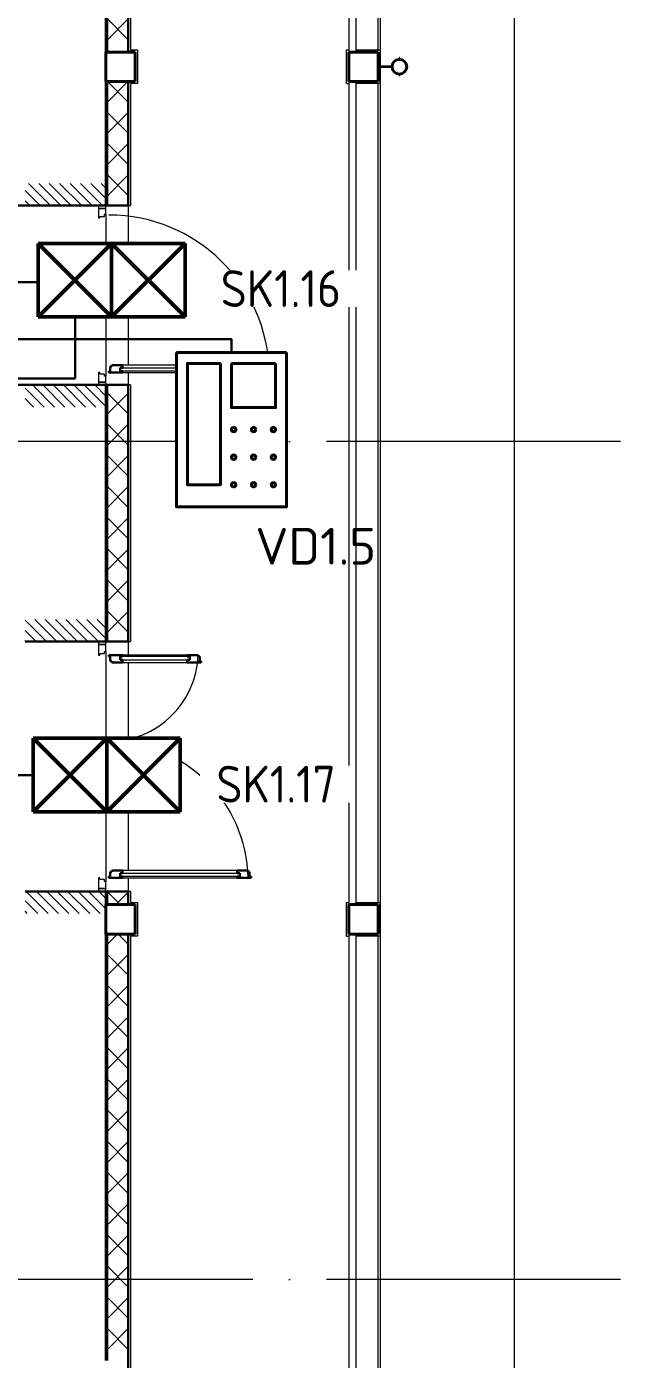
# Model space of a CAD drawing. Header units: millimetres. Extents: x -325553 to 627452, y -28539 to 738858.
# Drawn here: x -4104 to -65, y 452832 to 461897 of the extents above; entities that cross this region are included whole.
import ezdxf

# ---------------------------------------------------------------- set-up
doc = ezdxf.new("R2010")
doc.units = ezdxf.units.MM
doc.set_wipeout_variables(frame=1)
for name, pattern in [('ADSK_Линия сетки', [25, 20, -2.5, 0, -2.5]), ('ADSK_Сверху', [450, 300, -150]), ('ADSK_Штриховая_ш2 п1_5', [4.5, 3, -1.5]), ('осевая', [2, 1.25, -0.25, 0.25, -0.25])]:
    doc.linetypes.add(name, pattern=pattern)
for name, color, linetype, lineweight in [('RC-Извещатели_охранные', 5, 'Continuous', 30), ('RC-Линии_связи-Адресные', 5, 'Continuous', 30), ('RC-Линии_связи-Питание_220В', 6, 'осевая', 40), ('Двери', 252, 'Continuous', 9), ('Линии', 7, 'Continuous', 9), ('лс', 5, 'Continuous', 30), ('Маркировка Не АУ', 7, 'Continuous', 25), ('Несущие колонны', 252, 'Continuous', 18), ('НО СКУД', 7, 'Continuous', 50), ('Обобщенные модели', 252, 'Continuous', 18), ('Ограждение', 252, 'Continuous', 9), ('Оси', 252, 'Continuous', 9), ('Перекрытие', 252, 'Continuous', 18), ('Пожарка', 7, 'Continuous', 25), ('Стены внутренние', 7, 'Continuous', 18), ('Стены наружные', 7, 'Continuous', 18), ('Стены штриховка', 7, 'Continuous', 9)]:
    doc.layers.add(name, color=color, linetype=linetype, lineweight=lineweight)
doc.layers.add('Двери открывание', color=7, linetype='Continuous', lineweight=9, true_color=0xc0c0c0)
doc.layers.add('Стены', color=194, linetype='Continuous')
doc.styles.add('ICOCPEUR', font='isocpeur.ttf', dxfattribs={"height": 250})
doc.styles.add('ISOCPEUR', font='isocpeur.ttf', dxfattribs={"width": 0.9, "height": 350})
doc.linetypes.add('проект$0$Проводка в коробе', pattern='A,5,[130,ltypeshp.shx,S=1,R=0,X=0,Y=0],1.5,[130,ltypeshp.shx,S=1.5,R=90,X=0,Y=-1],0,[130,ltypeshp.shx,S=2.1,R=90,X=0,Y=1],1,[130,ltypeshp.shx,S=1,R=0,X=0.5,Y=0],5', length=12.5)

# ---------------------------------------------------------------- blocks, each defined once
blk = doc.blocks.new('домофон')
at = {"linetype": 'ByBlock', "lineweight": -2}
blk.add_wipeout([(54835.6, 183369.5), (54835.6, 184419.5), (55585.6, 184419.5), (55585.6, 183369.5)], dxfattribs=at).dxf.layer = 'RC-Извещатели_охранные'
at = {"layer": 'RC-Извещатели_охранные', "linetype": 'ByBlock', "lineweight": -2}
for points in [[(54835.6, 184419.5), (55585.6, 184419.5)], [(54835.6, 184419.5), (54835.6, 183369.5), (55585.6, 183369.5), (55585.6, 184419.5)], [(55135.6, 184344.5), (55135.6, 183519.5), (54910.6, 183519.5), (54910.6, 184344.5), (55135.6, 184344.5)], [(55210.6, 184344.5), (55210.6, 184044.5), (55510.6, 184044.5), (55510.6, 184344.5)], [(55210.6, 184344.5), (55510.6, 184344.5)]]:
    blk.add_lwpolyline(points, dxfattribs=at)
for centre in [(55225.6, 183894.5), (55360.6, 183894.5), (55495.6, 183894.5), (55225.6, 183707), (55360.6, 183707), (55495.6, 183707), (55225.6, 183519.5), (55360.6, 183519.5), (55495.6, 183519.5)]:
    blk.add_circle(centre, 15, dxfattribs=at)
blk = doc.blocks.new('тип 3')
at = {"color": 3}
blk.add_wipeout([(-201819.6, 375828), (-202819.6, 375828), (-202819.6, 376328), (-201819.6, 376328)], dxfattribs=at).dxf.layer = 'НО СКУД'
at = {"layer": 'НО СКУД', "color": 3}
for p, q in [((-202819.6, 376328), (-201819.6, 376328)), ((-202819.6, 375828), (-202819.6, 376328)), ((-202319.6, 376328), (-202819.6, 375828)), ((-202319.6, 375828), (-202819.6, 376328)), ((-202319.6, 376328), (-202319.6, 375828)), ((-201819.6, 376328), (-202319.6, 375828)), ((-201819.6, 375828), (-202319.6, 376328)), ((-201819.6, 376328), (-201819.6, 375828)), ((-201819.6, 375828), (-202819.6, 375828))]:
    blk.add_line(p, q, dxfattribs=at)
at = {"layer": 'НО СКУД', "color": 3, "ltscale": 30}
blk.add_line((-201819.6, 376328), (-201819.6, 375828), dxfattribs=at)
blk = doc.blocks.new('сс')
at = {"color": 1}
blk.add_wipeout([(449226.1, 14732.3), (448226.1, 14732.3), (448226.1, 15232.3), (449226.1, 15232.3)], dxfattribs=at).dxf.layer = 'НО СКУД'
at = {"layer": 'НО СКУД', "color": 1}
for p, q in [((448226.1, 15232.3), (449226.1, 15232.3)), ((448226.1, 14732.3), (448226.1, 15232.3)), ((448726.1, 15232.3), (448226.1, 14732.3)), ((448726.1, 14732.3), (448226.1, 15232.3)), ((448726.1, 15232.3), (448726.1, 14732.3)), ((449226.1, 15232.3), (448726.1, 14732.3)), ((449226.1, 14732.3), (448726.1, 15232.3)), ((449226.1, 15232.3), (449226.1, 14732.3)), ((449226.1, 14732.3), (448226.1, 14732.3))]:
    blk.add_line(p, q, dxfattribs=at)
at = {"layer": 'НО СКУД', "color": 1, "ltscale": 30}
blk.add_line((449226.1, 15232.3), (449226.1, 14732.3), dxfattribs=at)
blk = doc.blocks.new('1 этаж')
at = {"layer": 'Двери', "lineweight": 18, "true_color": 0x636466}
h = blk.add_hatch(dxfattribs=at)
h.set_pattern_fill('FP_2', color=251, angle=-90, style=0, pattern_type=2)
h.set_pattern_definition([(315, (-4580.8, 22276.27), (35.3553, 35.3553), [])])
h.paths.add_polyline_path([(-4855.8, 21391.3), (-4305.8, 21391.3), (-4305.8, 21541.3), (-4855.8, 21541.3)])
h.paths.add_polyline_path([(-4855.8, 22761.3), (-4305.8, 22761.3), (-4305.8, 22911.3), (-4855.8, 22911.3)])
h = blk.add_hatch(dxfattribs=at)
h.set_pattern_fill('FP_2', color=251, angle=-90, style=0, pattern_type=2)
h.set_pattern_definition([(315, (-4580.8, 19071.27), (35.3553, 35.3553), [])])
h.paths.add_polyline_path([(-4855.8, 17946.3), (-4305.8, 17946.3), (-4305.8, 18096.3), (-4855.8, 18096.3)])
h.paths.add_polyline_path([(-4340.6, 19796.3), (-4305.8, 19796.3), (-4305.8, 19946.3), (-4855.8, 19946.3), (-4855.8, 19796.3)])
at = {"layer": 'Обобщенные модели', "lineweight": 9, "true_color": 0x636466}
h = blk.add_hatch(dxfattribs=at)
h.set_pattern_fill('FP_7', color=251, style=0, pattern_type=2)
h.set_pattern_definition([(45, (-32119.82, 96), (-106.066, 106.066), [])])
h.paths.add_polyline_path([(-2308.8, 23656.3), (-2295.9, 23658), (-2283.8, 23663), (-2273.4, 23670.9), (-2265.5, 23681.3), (-2260.5, 23693.3), (-2258.8, 23706.3), (-2260.5, 23719.2), (-2265.5, 23731.3), (-2273.4, 23741.6), (-2283.8, 23749.6), (-2295.9, 23754.6), (-2308.8, 23756.3), (-2321.7, 23754.6), (-2333.8, 23749.6), (-2344.2, 23741.6), (-2352.1, 23731.3), (-2357.1, 23719.2), (-2358.8, 23706.3), (-2357.1, 23693.3), (-2352.1, 23681.3), (-2344.2, 23670.9), (-2333.8, 23663), (-2321.7, 23658)])
at = {"layer": 'Двери', "color": 251, "linetype": 'ADSK_Штриховая_ш2 п1_5', "true_color": 0x636466}
for p, q in [((-4305.8, 22761.3), (-4305.8, 22911.3)), ((-4855.8, 22761.3), (-4305.8, 22761.3)), ((-4305.8, 21541.3), (-4855.8, 21541.3)), ((-4305.8, 21391.3), (-4305.8, 21541.3)), ((-4305.8, 19796.3), (-4305.8, 19946.3)), ((-4855.8, 19796.3), (-4305.8, 19796.3)), ((-4305.8, 18096.3), (-4855.8, 18096.3)), ((-4305.8, 17946.3), (-4305.8, 18096.3))]:
    blk.add_line(p, q, dxfattribs=at)
at = {"layer": 'Двери', "color": 251, "true_color": 0x636466}
for p, q in [((-4305.8, 22761.3), (-4355.8, 22761.3)), ((-4355.8, 22761.3), (-4355.8, 22741.3)), ((-4305.8, 22741.3), (-4305.8, 22761.3)), ((-4355.8, 22741.3), (-4305.8, 22741.3)), ((-4305.8, 22741.3), (-4355.8, 22741.3)), ((-4355.8, 22741.3), (-4355.8, 22677.3)), ((-4355.8, 22677.3), (-4346.8, 22677.3)), ((-4346.8, 22677.3), (-4346.8, 22687.3)), ((-4346.8, 22687.3), (-4314.8, 22687.3)), ((-4314.8, 22687.3), (-4314.8, 22702.3)), ((-4314.8, 22702.3), (-4305.8, 22702.3)), ((-4305.8, 22702.3), (-4305.8, 22741.3)), ((-3287.8, 21675.3), (-4191.8, 21675.3)), ((-4346.8, 21625.3), (-4355.8, 21625.3)), ((-4355.8, 21625.3), (-4355.8, 21561.3)), ((-4346.8, 21615.3), (-4346.8, 21625.3)), ((-4314.8, 21615.3), (-4346.8, 21615.3)), ((-4314.8, 21600.3), (-4314.8, 21615.3)), ((-4305.8, 21600.3), (-4314.8, 21600.3)), ((-4305.8, 21561.3), (-4305.8, 21600.3)), ((-4209.8, 21658.3), (-3269.8, 21658.3)), ((-4209.8, 21634.3), (-4209.8, 21658.3)), ((-3269.8, 21634.3), (-4209.8, 21634.3)), ((-4191.8, 21625.3), (-3287.8, 21625.3)), ((-3269.8, 21658.3), (-3269.8, 21634.3)), ((-4305.8, 21561.3), (-4355.8, 21561.3)), ((-4355.8, 21561.3), (-4355.8, 21541.3)), ((-4355.8, 21561.3), (-4305.8, 21561.3)), ((-4355.8, 21541.3), (-4305.8, 21541.3)), ((-4305.8, 21541.3), (-4305.8, 21561.3)), ((-4305.8, 19796.3), (-4355.8, 19796.3)), ((-4355.8, 19796.3), (-4355.8, 19776.3)), ((-4355.8, 19776.3), (-4305.8, 19776.3)), ((-4305.8, 19776.3), (-4355.8, 19776.3)), ((-4355.8, 19776.3), (-4355.8, 19704.3)), ((-4305.8, 19776.3), (-4305.8, 19796.3)), ((-4305.8, 19729.3), (-4305.8, 19776.3)), ((-4355.8, 19704.3), (-4346.8, 19704.3)), ((-4346.8, 19704.3), (-4346.8, 19714.3)), ((-4346.8, 19714.3), (-4314.8, 19714.3)), ((-4314.8, 19714.3), (-4314.8, 19729.3)), ((-4314.8, 19729.3), (-4305.8, 19729.3)), ((-4209.8, 19695.3), (-4209.8, 19671.3)), ((-3733.8, 19695.3), (-4209.8, 19695.3)), ((-3751.8, 19704.3), (-4191.8, 19704.3)), ((-3733.8, 19671.3), (-3733.8, 19695.3)), ((-4209.8, 19671.3), (-3733.8, 19671.3)), ((-4191.8, 19654.3), (-3751.8, 19654.3)), ((-3411.8, 18238.3), (-4191.8, 18238.3)), ((-4346.8, 18188.3), (-4355.8, 18188.3)), ((-4355.8, 18188.3), (-4355.8, 18116.3)), ((-4346.8, 18178.3), (-4346.8, 18188.3)), ((-4314.8, 18178.3), (-4346.8, 18178.3)), ((-4314.8, 18163.3), (-4314.8, 18178.3)), ((-4305.8, 18163.3), (-4314.8, 18163.3)), ((-4305.8, 18116.3), (-4305.8, 18163.3)), ((-4209.8, 18221.3), (-3393.8, 18221.3)), ((-4209.8, 18197.3), (-4209.8, 18221.3)), ((-3393.8, 18197.3), (-4209.8, 18197.3)), ((-4191.8, 18188.3), (-3411.8, 18188.3)), ((-3393.8, 18221.3), (-3393.8, 18197.3)), ((-4305.8, 18116.3), (-4355.8, 18116.3)), ((-4355.8, 18116.3), (-4355.8, 18096.3)), ((-4355.8, 18116.3), (-4305.8, 18116.3)), ((-4355.8, 18096.3), (-4305.8, 18096.3)), ((-4305.8, 18096.3), (-4305.8, 18116.3))]:
    blk.add_line(p, q, dxfattribs=at)
at = {"layer": 'Двери', "color": 251, "lineweight": 30, "true_color": 0x636466}
for p, q in [((-4275.8, 21666.3), (-4275.8, 21634.3)), ((-4265.8, 21666.3), (-4275.8, 21666.3)), ((-4191.8, 21675.3), (-4265.8, 21675.3)), ((-4265.8, 21675.3), (-4265.8, 21666.3)), ((-4191.8, 21675.3), (-4191.8, 21658.3)), ((-3213.8, 21675.3), (-3287.8, 21675.3)), ((-3287.8, 21675.3), (-3287.8, 21658.3)), ((-3213.8, 21666.3), (-3213.8, 21675.3)), ((-3203.8, 21666.3), (-3213.8, 21666.3)), ((-3203.8, 21634.3), (-3203.8, 21666.3)), ((-4275.8, 21634.3), (-4285.8, 21634.3)), ((-4285.8, 21634.3), (-4285.8, 21625.3)), ((-4285.8, 21625.3), (-4191.8, 21625.3)), ((-4191.8, 21658.3), (-4209.8, 21658.3)), ((-4209.8, 21658.3), (-4209.8, 21634.3)), ((-4209.8, 21634.3), (-4191.8, 21634.3)), ((-4191.8, 21634.3), (-4191.8, 21625.3)), ((-3287.8, 21658.3), (-3269.8, 21658.3)), ((-3287.8, 21634.3), (-3287.8, 21625.3)), ((-3269.8, 21634.3), (-3287.8, 21634.3)), ((-3287.8, 21625.3), (-3193.8, 21625.3)), ((-3269.8, 21658.3), (-3269.8, 21634.3)), ((-3193.8, 21634.3), (-3203.8, 21634.3)), ((-3193.8, 21625.3), (-3193.8, 21634.3)), ((-4191.8, 19704.3), (-4285.8, 19704.3)), ((-4285.8, 19704.3), (-4285.8, 19695.3)), ((-4285.8, 19695.3), (-4275.8, 19695.3)), ((-4275.8, 19695.3), (-4275.8, 19663.3)), ((-4209.8, 19695.3), (-4191.8, 19695.3)), ((-4209.8, 19671.3), (-4209.8, 19695.3)), ((-4191.8, 19695.3), (-4191.8, 19704.3)), ((-3677.8, 19704.3), (-3751.8, 19704.3)), ((-3751.8, 19695.3), (-3751.8, 19704.3)), ((-3733.8, 19695.3), (-3751.8, 19695.3)), ((-3733.8, 19671.3), (-3733.8, 19695.3)), ((-3677.8, 19695.3), (-3677.8, 19704.3)), ((-3667.8, 19695.3), (-3677.8, 19695.3)), ((-3667.8, 19663.3), (-3667.8, 19695.3)), ((-4275.8, 19663.3), (-4265.8, 19663.3)), ((-4265.8, 19663.3), (-4265.8, 19654.3)), ((-4265.8, 19654.3), (-4191.8, 19654.3)), ((-4191.8, 19671.3), (-4209.8, 19671.3)), ((-4191.8, 19654.3), (-4191.8, 19671.3)), ((-3751.8, 19671.3), (-3733.8, 19671.3)), ((-3751.8, 19654.3), (-3751.8, 19671.3)), ((-3751.8, 19654.3), (-3657.8, 19654.3)), ((-3657.8, 19663.3), (-3667.8, 19663.3)), ((-3657.8, 19654.3), (-3657.8, 19663.3)), ((-4275.8, 18229.3), (-4275.8, 18197.3)), ((-4265.8, 18229.3), (-4275.8, 18229.3)), ((-4191.8, 18238.3), (-4265.8, 18238.3)), ((-4265.8, 18238.3), (-4265.8, 18229.3)), ((-4191.8, 18238.3), (-4191.8, 18221.3)), ((-3337.8, 18238.3), (-3411.8, 18238.3)), ((-3411.8, 18238.3), (-3411.8, 18221.3)), ((-3337.8, 18229.3), (-3337.8, 18238.3)), ((-3327.8, 18229.3), (-3337.8, 18229.3)), ((-3327.8, 18197.3), (-3327.8, 18229.3)), ((-4275.8, 18197.3), (-4285.8, 18197.3)), ((-4285.8, 18197.3), (-4285.8, 18188.3)), ((-4285.8, 18188.3), (-4191.8, 18188.3)), ((-4191.8, 18221.3), (-4209.8, 18221.3)), ((-4209.8, 18221.3), (-4209.8, 18197.3)), ((-4209.8, 18197.3), (-4191.8, 18197.3)), ((-4191.8, 18197.3), (-4191.8, 18188.3)), ((-3411.8, 18221.3), (-3393.8, 18221.3)), ((-3411.8, 18197.3), (-3411.8, 18188.3)), ((-3393.8, 18197.3), (-3411.8, 18197.3)), ((-3411.8, 18188.3), (-3317.8, 18188.3)), ((-3393.8, 18221.3), (-3393.8, 18197.3)), ((-3317.8, 18197.3), (-3327.8, 18197.3)), ((-3317.8, 18188.3), (-3317.8, 18197.3))]:
    blk.add_line(p, q, dxfattribs=at)
at = {"layer": 'Двери открывание', "color": 251, "true_color": 0x636466}
for centre, radius, start, end in [((-4285.8, 21605.3), 1092, 1.04943, 90), ((-4285.8, 19724.3), 608, 270, 358.11493), ((-4285.8, 18168.3), 948, 1.20886, 90)]:
    blk.add_arc(centre, radius, start, end, dxfattribs=at)
at = {"layer": 'Линии', "color": 251, "linetype": 'ADSK_Сверху', "ltscale": 100, "true_color": 0x636466}
blk.add_line((-1525.1, 10756.3), (-1525.1, 25558.3), dxfattribs=at)
at = {"layer": 'Несущие колонны', "color": 251, "lineweight": 40, "true_color": 0x636466}
for p, q in [((-4105.8, 23806.3), (-4305.8, 23806.3)), ((-4305.8, 23806.3), (-4305.8, 23606.3)), ((-4305.8, 23806.3), (-4105.8, 23806.3)), ((-4305.8, 23606.3), (-4305.8, 23806.3)), ((-4105.8, 23606.3), (-4105.8, 23806.3)), ((-4105.8, 23806.3), (-4105.8, 23606.3)), ((-2453.8, 23806.3), (-2653.8, 23806.3)), ((-2653.8, 23806.3), (-2653.8, 23606.3)), ((-2653.8, 23806.3), (-2453.8, 23806.3)), ((-2653.8, 23606.3), (-2653.8, 23806.3)), ((-2453.8, 23606.3), (-2453.8, 23806.3)), ((-2453.8, 23806.3), (-2453.8, 23606.3)), ((-4305.8, 23606.3), (-4105.8, 23606.3)), ((-4105.8, 23606.3), (-4305.8, 23606.3)), ((-2653.8, 23606.3), (-2453.8, 23606.3)), ((-2453.8, 23606.3), (-2653.8, 23606.3)), ((-4105.8, 18006.3), (-4305.8, 18006.3)), ((-4305.8, 18006.3), (-4305.8, 17806.3)), ((-4305.8, 18006.3), (-4105.8, 18006.3)), ((-4305.8, 17946.3), (-4305.8, 18006.3)), ((-4105.8, 17806.3), (-4105.8, 18006.3)), ((-4105.8, 18006.3), (-4105.8, 17806.3)), ((-2453.8, 18006.3), (-2653.8, 18006.3)), ((-2653.8, 18006.3), (-2653.8, 17806.3)), ((-2653.8, 18006.3), (-2453.8, 18006.3)), ((-2653.8, 17806.3), (-2653.8, 18006.3)), ((-2453.8, 17806.3), (-2453.8, 18006.3)), ((-2453.8, 18006.3), (-2453.8, 17806.3)), ((-4305.8, 17806.3), (-4305.8, 17946.3)), ((-4305.8, 17806.3), (-4105.8, 17806.3)), ((-4105.8, 17806.3), (-4305.8, 17806.3)), ((-2653.8, 17806.3), (-2453.8, 17806.3)), ((-2453.8, 17806.3), (-2653.8, 17806.3))]:
    blk.add_line(p, q, dxfattribs=at)
at = {"layer": 'Обобщенные модели', "color": 251, "true_color": 0x636466}
for p, q in [((-2307.8, 23768.3), (-2309.8, 23768.3)), ((-2309.8, 23768.3), (-2309.8, 23758.3)), ((-2307.8, 23768.3), (-2309.8, 23768.3)), ((-2309.8, 23768.3), (-2309.8, 23758.3)), ((-2307.8, 23768.3), (-2309.8, 23768.3)), ((-2309.8, 23768.3), (-2309.8, 23758.3)), ((-2307.8, 23768.3), (-2309.8, 23768.3)), ((-2309.8, 23768.3), (-2309.8, 23758.3)), ((-2309.8, 23756.3), (-2309.8, 23758.3)), ((-2307.8, 23756.3), (-2309.8, 23756.3)), ((-2307.8, 23758.3), (-2307.8, 23768.3)), ((-2307.8, 23758.3), (-2307.8, 23768.3)), ((-2307.8, 23758.3), (-2307.8, 23768.3)), ((-2307.8, 23758.3), (-2307.8, 23768.3)), ((-2307.8, 23758.3), (-2307.8, 23756.3)), ((-2360.8, 23709.6), (-2453.8, 23709.6)), ((-2453.8, 23703), (-2360.8, 23703)), ((-2360.8, 23707.1), (-2360.8, 23709.6)), ((-2360.8, 23703), (-2360.8, 23705.4)), ((-2309.8, 23654.3), (-2309.8, 23656.3)), ((-2309.8, 23656.3), (-2307.8, 23656.3)), ((-2309.8, 23654.3), (-2309.8, 23644.3)), ((-2309.8, 23654.3), (-2309.8, 23644.3)), ((-2309.8, 23654.3), (-2309.8, 23644.3)), ((-2309.8, 23654.3), (-2309.8, 23644.3)), ((-2309.8, 23644.3), (-2307.8, 23644.3)), ((-2309.8, 23644.3), (-2307.8, 23644.3)), ((-2309.8, 23644.3), (-2307.8, 23644.3)), ((-2309.8, 23644.3), (-2307.8, 23644.3)), ((-2307.8, 23656.3), (-2307.8, 23654.3)), ((-2307.8, 23644.3), (-2307.8, 23654.3)), ((-2307.8, 23644.3), (-2307.8, 23654.3)), ((-2307.8, 23644.3), (-2307.8, 23654.3)), ((-2307.8, 23644.3), (-2307.8, 23654.3))]:
    blk.add_line(p, q, dxfattribs=at)
for start, end in [(0, 180), (180, 0)]:
    blk.add_arc((-2308.8, 23706.3), 52, start, end, dxfattribs=at)
at = {"layer": 'Обобщенные модели', "color": 251, "lineweight": 40, "true_color": 0x636466}
for start, end in [(0, 180), (180, 0)]:
    blk.add_arc((-2308.8, 23706.3), 50, start, end, dxfattribs=at)
at = {"layer": 'Ограждение', "color": 251, "true_color": 0x636466}
for p, q in [((-2603.8, 23806.3), (-2603.8, 24226.3)), ((-2653.8, 24176.3), (-2653.8, 23806.3)), ((-2653.8, 23606.3), (-2653.8, 18006.3)), ((-2603.8, 18006.3), (-2603.8, 23606.3)), ((-2653.8, 17806.3), (-2653.8, 13286.3)), ((-2603.8, 13286.3), (-2603.8, 17806.3))]:
    blk.add_line(p, q, dxfattribs=at)
at = {"layer": 'Оси', "color": 251, "linetype": 'ADSK_Линия сетки', "ltscale": 100, "true_color": 0x636466}
for p, q in [((-805.8, 21156.3), (-72528.1, 21156.3)), ((-805.8, 15456.3), (-72528.1, 15456.3))]:
    blk.add_line(p, q, dxfattribs=at)
at = {"layer": 'Перекрытие', "color": 251, "ltscale": 100, "true_color": 0x636466}
for p, q in [((-2453.8, 23821.3), (-2453.8, 24306.3)), ((-2453.8, 18021.3), (-2453.8, 23591.3)), ((-2453.8, 13301.3), (-2453.8, 17791.3))]:
    blk.add_line(p, q, dxfattribs=at)
at = {"layer": 'Стены внутренние', "color": 251, "lineweight": 30, "true_color": 0x636466}
for p, q in [((-4153.8, 27558.3), (-4153.8, 23806.3)), ((-4305.8, 22761.3), (-4305.8, 27406.3)), ((-4153.8, 23606.3), (-4153.8, 22761.3)), ((-4955.8, 22761.3), (-4305.8, 22761.3)), ((-4153.8, 22761.3), (-4295.8, 22761.3)), ((-4305.8, 21541.3), (-4955.8, 21541.3)), ((-4305.8, 19796.3), (-4305.8, 21541.3)), ((-4153.8, 21541.3), (-4295.8, 21541.3)), ((-4153.8, 21541.3), (-4153.8, 19796.3)), ((-4855.8, 19796.3), (-4305.8, 19796.3)), ((-4153.8, 19796.3), (-4295.8, 19796.3)), ((-4305.8, 18096.3), (-4855.8, 18096.3)), ((-4305.8, 14906.3), (-4305.8, 18096.3)), ((-4153.8, 18096.3), (-4295.8, 18096.3)), ((-4153.8, 18006.3), (-4153.8, 18096.3)), ((-4153.8, 14754.3), (-4153.8, 17806.3))]:
    blk.add_line(p, q, dxfattribs=at)
at = {"layer": 'Стены внутренние', "color": 251, "linetype": 'Continuous', "lineweight": 9, "true_color": 0x636466}
for p, q in [((-4155.8, 23892.2), (-4295.8, 24032.2)), ((-4295.8, 23889.5), (-4155.8, 24029.5)), ((-4155.8, 23972), (-4153.8, 23972)), ((-4153.8, 23849.4), (-4155.8, 23846)), ((-4282, 23806.3), (-4295.8, 23820.1)), ((-4166.9, 23806.3), (-4155.8, 23817.4)), ((-4295.8, 23465.3), (-4155.8, 23605.3)), ((-4155.8, 23467.9), (-4294.1, 23606.3)), ((-4155.8, 23255.8), (-4295.8, 23395.8)), ((-4295.8, 23253.1), (-4155.8, 23393.1)), ((-4155.8, 23464), (-4154, 23464)), ((-4155.8, 23043.7), (-4295.8, 23183.7)), ((-4295.8, 23041), (-4155.8, 23181)), ((-4154.1, 23036.1), (-4155.8, 23033.2)), ((-4155.8, 22831.5), (-4295.8, 22971.5)), ((-4295.8, 22828.9), (-4155.8, 22968.9)), ((-4155.8, 22854.4), (-4153.8, 22854.4)), ((-4155.8, 21346.6), (-4295.8, 21486.6)), ((-4155.8, 21533.6), (-4153.8, 21533.6)), ((-4295.8, 21343.9), (-4155.8, 21483.9)), ((-4155.8, 21134.5), (-4295.8, 21274.5)), ((-4295.8, 21131.8), (-4155.8, 21271.8)), ((-4155.8, 21228.8), (-4153.8, 21228.8)), ((-4155.8, 20922.3), (-4295.8, 21062.3)), ((-4295.8, 20919.7), (-4155.8, 21059.7)), ((-4155.8, 20710.2), (-4295.8, 20850.2)), ((-4295.8, 20707.5), (-4155.8, 20847.5)), ((-4153.8, 20801.4), (-4155.8, 20798)), ((-4155.8, 20498.1), (-4295.8, 20638.1)), ((-4295.8, 20495.4), (-4155.8, 20635.4)), ((-4155.8, 20619.2), (-4153.8, 20619.2)), ((-4155.8, 20285.9), (-4295.8, 20425.9)), ((-4295.8, 20283.3), (-4155.8, 20423.3)), ((-4155.8, 20416), (-4153.8, 20416)), ((-4155.8, 20073.8), (-4295.8, 20213.8)), ((-4295.8, 20071.1), (-4155.8, 20211.1)), ((-4155.8, 20111.2), (-4153.8, 20111.2)), ((-4155.8, 19861.7), (-4295.8, 20001.7)), ((-4295.8, 19859), (-4155.8, 19999)), ((-4154.2, 19841.6), (-4155.8, 19844.5)), ((-4209.6, 18006.3), (-4295.8, 18092.5)), ((-4239.3, 18006.3), (-4155.8, 18089.8)), ((-4295.8, 17737.7), (-4227.2, 17806.3)), ((-4155.8, 17740.4), (-4221.7, 17806.3)), ((-4155.8, 17528.2), (-4295.8, 17668.2)), ((-4295.8, 17525.6), (-4155.8, 17665.6)), ((-4155.8, 17316.1), (-4295.8, 17456.1)), ((-4295.8, 17313.4), (-4155.8, 17453.4)), ((-4153.8, 17402.6), (-4155.8, 17406.1)), ((-4155.8, 17104), (-4295.8, 17244)), ((-4295.8, 17101.3), (-4155.8, 17241.3)), ((-4155.8, 17266.4), (-4153.8, 17266.4)), ((-4153.8, 17143.8), (-4155.8, 17140.4)), ((-4155.8, 17063.2), (-4153.8, 17063.2)), ((-4155.8, 16891.8), (-4295.8, 17031.8)), ((-4295.8, 16889.2), (-4155.8, 17029.2)), ((-4155.8, 16679.7), (-4295.8, 16819.7)), ((-4295.8, 16677), (-4155.8, 16817)), ((-4155.8, 16758.4), (-4153.8, 16758.4)), ((-4155.8, 16467.6), (-4295.8, 16607.6)), ((-4295.8, 16464.9), (-4155.8, 16604.9)), ((-4155.8, 16255.4), (-4295.8, 16395.4)), ((-4295.8, 16252.8), (-4155.8, 16392.8)), ((-4155.8, 16043.3), (-4295.8, 16183.3)), ((-4295.8, 16040.6), (-4155.8, 16180.6)), ((-4155.8, 16148.8), (-4153.8, 16148.8)), ((-4155.8, 15831.2), (-4295.8, 15971.2)), ((-4295.8, 15828.5), (-4155.8, 15968.5)), ((-4155.8, 15945.6), (-4153.8, 15945.6)), ((-4155.8, 15619), (-4295.8, 15759)), ((-4295.8, 15616.4), (-4155.8, 15756.4)), ((-4155.8, 15640.8), (-4153.8, 15640.8)), ((-4155.8, 15406.9), (-4295.8, 15546.9)), ((-4295.8, 15404.2), (-4155.8, 15544.2)), ((-4155.8, 15194.8), (-4295.8, 15334.8)), ((-4295.8, 15192.1), (-4155.8, 15332.1)), ((-4153.8, 15167.4), (-4155.8, 15170.9)), ((-4155.8, 14982.6), (-4295.8, 15122.6)), ((-4295.8, 14980), (-4155.8, 15120)), ((-4155.8, 15031.2), (-4153.8, 15031.2))]:
    blk.add_line(p, q, dxfattribs=at)
at = {"layer": 'Стены внутренние', "color": 251, "true_color": 0x636466}
for p, q in [((-4153.8, 22761.3), (-4153.8, 21675.3)), ((-4305.8, 22702.3), (-4305.8, 21600.3)), ((-4153.8, 21625.3), (-4153.8, 21541.3)), ((-4153.8, 19796.3), (-4153.8, 19704.3)), ((-4305.8, 19729.3), (-4305.8, 18163.3)), ((-4153.8, 19654.3), (-4153.8, 18238.3)), ((-4153.8, 18188.3), (-4153.8, 18096.3))]:
    blk.add_line(p, q, dxfattribs=at)
at = {"layer": 'Стены наружные', "color": 251, "true_color": 0x636466}
for p, q in [((-4138.8, 24306.3), (-4138.8, 23821.3)), ((-2438.8, 24306.3), (-2438.8, 23709.1)), ((-4138.8, 23821.3), (-4090.8, 23821.3)), ((-4090.8, 23821.3), (-4090.8, 23591.3)), ((-2668.8, 23821.3), (-2653.8, 23821.3)), ((-2668.8, 23591.3), (-2668.8, 23821.3)), ((-2603.8, 23821.3), (-2438.8, 23821.3)), ((-2438.8, 23703.6), (-2438.8, 13189.1)), ((-4138.8, 23591.3), (-4138.8, 22761.3)), ((-4090.8, 23591.3), (-4138.8, 23591.3)), ((-2668.8, 23591.3), (-2653.8, 23591.3)), ((-2438.8, 23591.3), (-2603.9, 23591.3)), ((-4153.8, 22761.3), (-4138.8, 22761.3)), ((-4138.8, 21541.3), (-4153.8, 21541.3)), ((-4138.8, 21541.3), (-4138.8, 19796.3)), ((-4153.8, 19796.3), (-4138.8, 19796.3)), ((-4138.8, 18096.3), (-4153.8, 18096.3)), ((-4138.8, 18096.3), (-4138.8, 18021.3)), ((-4138.8, 18021.3), (-4090.8, 18021.3)), ((-4090.8, 18021.3), (-4090.8, 17791.3)), ((-2668.8, 18021.3), (-2653.8, 18021.3)), ((-2668.8, 17791.3), (-2668.8, 18021.3)), ((-2603.8, 18021.3), (-2438.8, 18021.3)), ((-4138.8, 17791.3), (-4138.8, 14739.3)), ((-4090.8, 17791.3), (-4138.8, 17791.3)), ((-2668.8, 17791.3), (-2653.8, 17791.3)), ((-2438.8, 17791.3), (-2603.8, 17791.3))]:
    blk.add_line(p, q, dxfattribs=at)
at = {"layer": 'Стены наружные', "color": 251, "linetype": 'Continuous', "lineweight": 9, "true_color": 0x636466}
for p, q in [((-4295.8, 23896), (-4305.8, 23896)), ((-4295.8, 23596), (-4305.8, 23596)), ((-4295.8, 23496), (-4305.8, 23496)), ((-4295.8, 23396), (-4305.8, 23396)), ((-4295.8, 23296), (-4305.8, 23296)), ((-4295.8, 23196), (-4305.8, 23196)), ((-4295.8, 23096), (-4305.8, 23096)), ((-4295.8, 22996), (-4305.8, 22996)), ((-4295.8, 22896), (-4305.8, 22896)), ((-4295.8, 22796), (-4305.8, 22796)), ((-4295.8, 21496), (-4305.8, 21496)), ((-4295.8, 21396), (-4305.8, 21396)), ((-4295.8, 21296), (-4305.8, 21296)), ((-4295.8, 21196), (-4305.8, 21196)), ((-4295.8, 21096), (-4305.8, 21096)), ((-4295.8, 20996), (-4305.8, 20996)), ((-4295.8, 20896), (-4305.8, 20896)), ((-4295.8, 20796), (-4305.8, 20796)), ((-4295.8, 20696), (-4305.8, 20696)), ((-4295.8, 20596), (-4305.8, 20596)), ((-4295.8, 20496), (-4305.8, 20496)), ((-4295.8, 20396), (-4305.8, 20396)), ((-4295.8, 20296), (-4305.8, 20296)), ((-4295.8, 20196), (-4305.8, 20196)), ((-4295.8, 20096), (-4305.8, 20096)), ((-4295.8, 19996), (-4305.8, 19996)), ((-4295.8, 19896), (-4305.8, 19896)), ((-4295.8, 18096), (-4305.8, 18096)), ((-4296.7, 17796), (-4305.8, 17796)), ((-4296.7, 17696), (-4305.8, 17696)), ((-4296.6, 17596), (-4305.8, 17596)), ((-4296.6, 17496), (-4305.8, 17496)), ((-4296.6, 17396), (-4305.8, 17396)), ((-4296.5, 17296), (-4305.8, 17296)), ((-4296.5, 17196), (-4305.8, 17196)), ((-4296.5, 17096), (-4305.8, 17096)), ((-4296.5, 16996), (-4305.8, 16996)), ((-4296.4, 16896), (-4305.8, 16896)), ((-4296.4, 16796), (-4305.8, 16796)), ((-4296.4, 16696), (-4305.8, 16696)), ((-4296.3, 16596), (-4305.8, 16596)), ((-4296.3, 16496), (-4305.8, 16496)), ((-4296.3, 16396), (-4305.8, 16396)), ((-4296.2, 16296), (-4305.8, 16296)), ((-4296.2, 16196), (-4305.8, 16196)), ((-4296.2, 16096), (-4305.8, 16096)), ((-4296.1, 15996), (-4305.8, 15996)), ((-4296.1, 15896), (-4305.8, 15896)), ((-4296.1, 15796), (-4305.8, 15796)), ((-4296, 15696), (-4305.8, 15696)), ((-4296, 15596), (-4305.8, 15596)), ((-4296, 15496), (-4305.8, 15496)), ((-4296, 15396), (-4305.8, 15396)), ((-4295.9, 15296), (-4305.8, 15296)), ((-4295.9, 15196), (-4305.8, 15196)), ((-4295.9, 15096), (-4305.8, 15096)), ((-4295.8, 14996), (-4305.8, 14996))]:
    blk.add_line(p, q, dxfattribs=at)
at = {"layer": 'Стены наружные', "color": 251, "lineweight": 30, "true_color": 0x636466}
for p, q in [((-4305.8, 22761.3), (-4295.8, 22761.3)), ((-4295.8, 21541.3), (-4305.8, 21541.3)), ((-4305.8, 19796.3), (-4295.8, 19796.3)), ((-4295.8, 18096.3), (-4305.8, 18096.3))]:
    blk.add_line(p, q, dxfattribs=at)
at = {"layer": 'Стены штриховка', "color": 251, "true_color": 0x636466}
for p, q in [((-4155.8, 23806.3), (-4155.8, 27558.3)), ((-4295.8, 27406.3), (-4295.8, 23806.3)), ((-4295.8, 23606.3), (-4295.8, 22761.3)), ((-4155.8, 22763.3), (-4155.8, 23606.3)), ((-4295.8, 22763.3), (-4155.8, 22763.3)), ((-4295.8, 21541.3), (-4295.8, 19796.3)), ((-4155.8, 21539.3), (-4295.8, 21539.3)), ((-4155.8, 19798.3), (-4155.8, 21539.3)), ((-4295.8, 19798.3), (-4155.8, 19798.3)), ((-4295.8, 18096.3), (-4295.8, 18006.3)), ((-4155.8, 18094.3), (-4295.8, 18094.3)), ((-4155.8, 18006.3), (-4155.8, 18094.3)), ((-4295.8, 17806.3), (-4295.8, 14906.3)), ((-4155.8, 14754.3), (-4155.8, 17806.3))]:
    blk.add_line(p, q, dxfattribs=at)

msp = doc.modelspace()

# ---------------------------------------------------------------- linework, layer by layer
at = {"layer": 'RC-Линии_связи-Адресные'}
for p, q in [((-4344.4, 460158.4), (-4027.1, 460158.4)), ((-3774.7, 459922.3), (-3774.7, 459502.7)), ((-3774.7, 459502.7), (-4344.4, 459502.7)), ((-4059.3, 456806), (-4344.4, 456806))]:
    msp.add_line(p, q, dxfattribs=at)
at = {"layer": 'лс', "color": 4}
msp.add_lwpolyline([(-5694.9, 459771.9), (-2710.7, 459771.9), (-2710.7, 459680.8)], dxfattribs=at)

# ---------------------------------------------------------------- block references
msp.add_blockref('1 этаж', (740.6, 437918.3))

# ---------------------------------------------------------------- texts
at = {"layer": 'Пожарка', "color": 7, "lineweight": 25, "style": 'ICOCPEUR'}
msp.add_text('VD1.5', height=250, dxfattribs=at).set_placement((-2548.4, 458237.7, 2927.8))

# ---------------------------------------------------------------- next in the draw order: block references
at = {"layer": 'RC-Линии_связи-Адресные'}
msp.add_blockref('сс', (-452253.1, 445190.1), dxfattribs=at)
at = {"layer": 'RC-Линии_связи-Питание_220В', "linetype": 'проект$0$Проводка в коробе'}
msp.add_blockref('домофон', (-57921.3, 275261.4), dxfattribs=at)
at = {"layer": 'Стены', "color": 1}
msp.add_blockref('тип 3', (198760.3, 80728), dxfattribs=at)

# ---------------------------------------------------------------- next in the draw order: texts
at = {"layer": 'Маркировка Не АУ', "char_height": 250, "width": 1035.25, "attachment_point": 5, "style": 'ISOCPEUR', "bg_fill": 3, "box_fill_scale": 1, "bg_fill_color": 256, "bg_fill_transparency": 0}
for s, insert in [('SK1.16', (-2375, 460115)), ('SK1.17', (-2407.2, 456744.2))]:
    msp.add_mtext(s, dxfattribs=dict(at, insert=insert))

doc.saveas('drawing.dxf')
